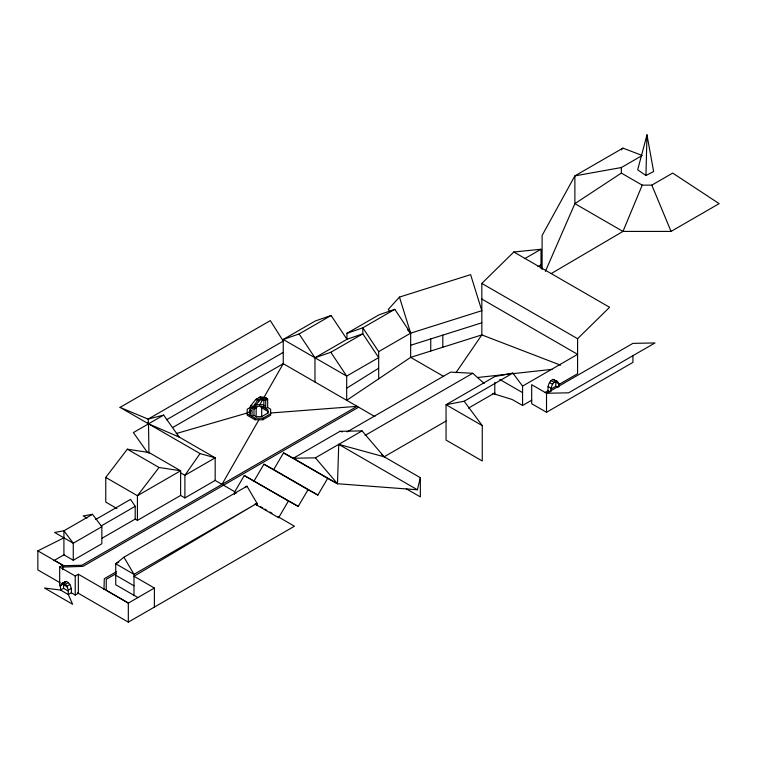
<?xml version="1.0" encoding="UTF-8"?>
<svg xmlns="http://www.w3.org/2000/svg" width="757" height="757" viewBox="0 0 757 757"><rect width="100%" height="100%" fill="white"/><g stroke="black" fill="none" stroke-linecap="round" stroke-linejoin="round"><path stroke-width="1.14" d="M645.948 175.51L646.97 134.86L637.678 169.805L645.948 175.51L653.632 171.508L646.97 134.86L646.639 138.285M103.983 589.589L104.296 578.726L116.512 571.667M420.343 477.695L417.391 489.77L337.48 483.742L338.739 444.359L384.149 456.793L420.343 477.695L420.343 496.904L406.272 488.776M544.964 392.552L548.021 390.792C547.614 386.6 548.683 381.216 552.951 379.38L557.407 381.433L558.827 383.771L558.827 386.969M551.039 391.473C550.727 387.575 552.108 382.777 555.979 381.131L557.407 381.433M642.22 155.497L622.973 148.117L574.885 175.879L574.885 203.642L622.973 231.415L671.062 231.415L719.15 203.642L672.689 173.088L651.815 185.134L642.22 185.134L622.973 231.415L551.2 273.58M545.381 271.394L574.885 203.642L621.346 173.088L621.346 167.543L641.226 156.074M250.198 415.461L250.198 407.048L251.002 405.468L255.724 399.526L260.294 396.895L265.016 397.387L267.647 399.081L267.647 407.493L270.637 409.225L270.637 415.252L262.821 419.757L255.014 419.757L247.208 415.252L247.208 409.225L251.116 406.973M270.637 413L357.134 406.339L81.907 565.242L63.749 565.734L63.058 567.059L82.958 566.368L358.638 407.209M259.5 405.222L283.25 363.682L283.25 339.467L315.243 320.996L331.102 315.489L346.961 339.306L362.821 333.799L362.821 327.809L394.804 309.339L410.663 333.156L410.663 357.37L346.687 400.311L346.687 376.087L330.828 352.27L314.969 357.777L314.969 382.001M221.99 484.366L258.922 419.757M234.481 494.472L234.481 492.239L244.293 475.538L298.239 506.395L308.052 489.694L317.855 495.069L327.667 478.367L337.48 483.742L315.404 457.834L293.338 458.25L283.525 452.885L273.722 469.586L263.909 464.211L254.097 480.913M298.239 506.395L288.426 501.02L278.623 517.722L254.986 504.077M68.423 591.132L63.56 588.321L60.532 590.063L44.483 588.019L72.625 604.266L68.319 594.557L60.532 590.063L60.532 585.606L61.96 583.401L66.408 581.404C70.704 583.231 71.792 588.605 71.347 592.816L75.236 595.059L78.331 593.28L78.331 574.232L75.236 576.011L59.671 567.021L59.671 586.069M60.532 585.606L63.56 583.865L64.988 581.65M455.96 372.709L481.831 334.916L481.831 283.421L513.823 252.005L541.009 249.252L541.009 268.357M184.897 497.917L215.177 480.43L215.177 457.834L200.037 453.575L184.897 475.32L184.897 497.917L180.62 495.447L137.433 520.381L135.2 519.094L102.195 538.151M116.928 508.543L105.753 502.09L105.753 477.421L127.346 449.194L148.94 452.487L180.62 470.769L180.62 495.447M105.753 477.421L137.433 495.712L180.62 470.769L159.027 467.476L137.433 495.712L137.433 520.381M378.68 378.841L378.68 351.627L410.663 333.156L481.831 310.692L470.617 274.64L399.459 297.094L388.246 309.471L389.846 311.165M621.374 149.848L622.973 148.117M558.77 384.584L577.591 373.721L577.591 338.71L609.584 307.285L513.823 252.005M257.02 505.25L257.02 503.31L246.981 486.174L123.94 557.199L115.726 563.795L115.726 584.764L138.067 597.661M245.154 487.631L246.981 486.174M346.687 388.199L378.68 368.233M120.041 407.389L270.325 320.618L283.25 341.095L148.107 419.113L120.041 407.389L200.037 453.575M330.828 352.27L362.821 333.799L378.68 357.616L346.687 376.087L283.25 339.467L299.11 333.96L331.102 315.489M163.663 415.091L148.107 419.113L148.523 423.835L179.22 437.082L163.663 415.091L133.383 432.578L147.587 452.648M166.54 419.775L283.25 352.393M172.681 427.525L283.25 363.682L374.914 416.605M299.11 333.96L314.969 357.777L346.961 339.306L346.961 333.317L378.954 314.846L394.804 309.339M254.39 407.332L256.159 406.31L261.685 406.31L267.874 409.887L267.874 413.35M251.116 410.748L247.208 413L176.267 433.553M254.04 409.054L256.973 407.361M524.686 258.676L541.009 249.252M267.874 413.076L261.685 416.643L256.159 416.643L253.974 415.385L252.024 416.511L252.024 408.099L257.55 400.585L260.966 398.428L262.111 397.945L266.833 398.437L265.688 400.207L265.688 408.619L267.647 407.493M92.524 514.306L63.919 530.818L54.589 532.445L73.259 543.223L101.854 526.711L92.524 514.306L83.185 515.933L86.923 518.081M247.208 413.729L255.014 418.243L262.821 418.243L270.637 413.729M95.524 519.586L130.535 499.374L135.2 506.301L135.2 519.094M537.953 266.653L541.009 264.884M101.192 525.935L135.2 506.301M53.898 560.644L64.591 554.465M59.671 567.021L62.755 565.242L62.755 569.718M73.259 560.246L73.259 543.223L63.919 530.818L63.919 554.853L73.259 560.246L101.854 543.734L101.854 526.711M61.96 583.401L66.408 581.404M63.389 583.155L65.376 584.3L68.404 582.559M71.347 592.816L68.319 594.557L68.319 590.1L66.853 586.221L69.871 584.48M446.053 421.053L384.149 456.793L362.073 430.884L340.007 431.31L293.338 458.25L337.48 483.742M68.319 590.1L71.347 588.359M118.773 562.035L115.726 563.795L133.989 574.336L257.02 503.31L133.989 576.257L154.39 588.038L154.39 607.086M347.113 431.887L450.652 372.113L472.728 373.277L484.196 383.487M315.404 457.834L362.073 430.884M116.502 573.409L106.273 579.313L106.217 590.252L128.605 603.178M365.12 435.398L472.728 373.277M464.155 401.229L482.256 425.614L482.256 460.985L446.053 440.082L446.053 404.721L464.155 401.229L512.896 373.087L522.557 386.108L522.557 405.487L531.726 400.198M78.331 574.232L128.321 603.092L154.39 588.038M468.394 408.155L494.794 392.911M522.557 386.108L577.591 354.342L481.831 299.053M77.498 592.797L128.321 622.14L294.473 526.21L278.093 516.757M550.935 389.107L555.808 386.297L557.824 387.461M546.516 412.281L546.516 393.252L632.918 343.366L654.994 342.949L568.592 392.826L546.516 393.252L531.688 384.688L531.688 403.718L546.516 412.281L632.918 362.395L632.918 355.771M60.21 582.824L37.85 569.907L37.85 550.859L63.919 537.83M346.961 333.317L362.821 327.809L378.68 351.627M410.663 345.268L481.831 322.804M512.896 373.087L494.794 376.579L446.053 404.721L482.256 425.614M621.346 167.543L574.885 175.879L542.107 235.484L542.107 269.53M477.459 377.525L510.086 373.958M512.413 373.703L552.033 369.369M255.014 404.711L262.821 404.711L264.818 405.866M340.007 431.31L342.211 431.897M492.589 393.432L512.148 399.488L522.557 405.487M560.615 365.186L481.831 334.916L410.663 357.37L443.659 376.418M621.346 173.088L642.22 185.134M481.831 283.421L577.591 338.71M552.951 379.38L555.979 381.131M554.379 379.683L555.808 382.02L558.827 383.771M550.964 380.534L553.982 382.276M549.487 382.503L552.515 384.253M548.021 386.515L551.039 388.265M548.021 390.792L550.036 391.956M499.752 379.437L522.557 392.609M260.294 396.895L262.111 397.945L253.974 406.973L252.024 408.099L250.198 407.048M259.14 397.378L260.966 398.428L260.966 399.724L265.688 400.207L267.647 399.081L265.016 397.387M338.739 444.359L417.391 489.77M256.878 398.684L258.695 399.734L258.695 401.03L255.724 399.526M260.872 407.361L268.678 411.874M251.002 405.468L253.974 406.973L253.974 415.385M283.525 452.885L327.667 478.367M273.722 469.586L317.855 495.069M263.909 464.211L308.052 489.694M177.214 435.918L215.177 457.834L184.897 475.32L180.62 472.851M244.293 475.538L288.426 501.02M214.912 480.279L234.689 491.69M255.573 503.755L257.617 504.938M260.692 506.707L262.736 507.89M264.789 509.073L266.833 510.256M269.908 512.025L271.952 513.208M234.481 492.239L236.193 493.223M127.346 449.194L159.027 467.476M115.726 575.254L133.989 585.795M54.419 560.341L63.749 565.734M37.85 550.859L62.755 565.242M62.755 584.29L67.761 587.177M381.5 454.437L384.149 456.793M407.465 329.768L409.868 332.304M65.376 584.3L66.853 586.221M123.94 557.199L133.989 574.336L133.989 595.305M651.815 185.134L671.062 231.415M399.459 297.094L410.663 333.156M148.523 423.835L148.93 453.377M555.808 382.02L555.808 386.297M494.794 382.408L494.794 394.113M442.807 335.124L442.807 347.226M430.742 338.928L430.742 351.04M263.862 399.157L263.862 407.569M262.821 418.243L262.821 419.757M261.685 406.31L261.685 416.71M256.159 406.31L256.159 416.899M255.014 418.243L255.014 419.757M249.971 409.887L249.971 413.417M148.107 422.501L148.107 424.762M128.321 603.092L128.321 622.14M75.236 576.011L75.236 595.059M63.56 583.865L63.56 588.321"/></g></svg>
